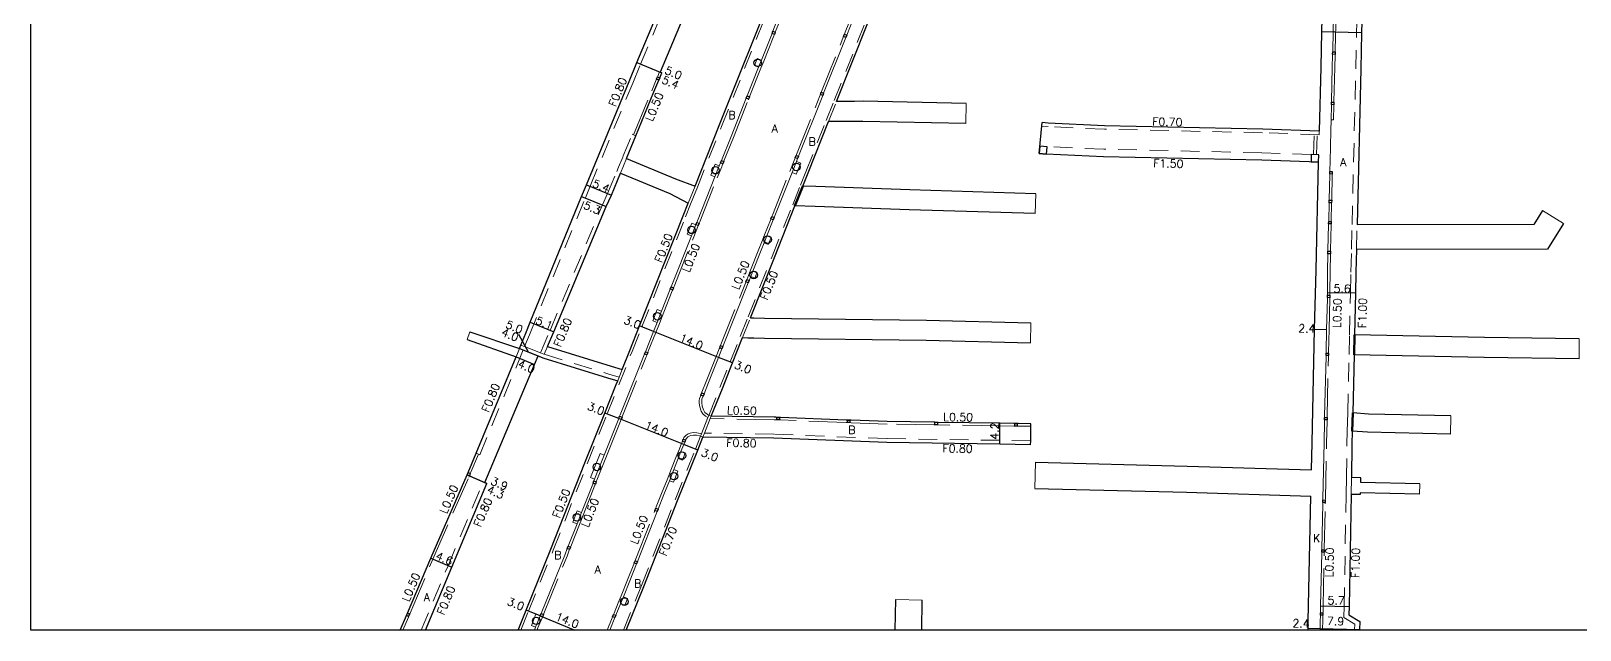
# Model space of a CAD drawing. Header units: metres. Extents: x -11200 to -10400, y -111600 to -111000.
# Drawn here: x -11200 to -10890.3, y -111600 to -111480.3 of the extents above; entities that cross this region are included whole.
import ezdxf

# ---------------------------------------------------------------- set-up
doc = ezdxf.new("R2010")
doc.units = ezdxf.units.M
doc.header["$LTSCALE"] = 2.5
doc.linetypes.add('22320', pattern=[2.5, 1.5, -1])
doc.linetypes.add('22330', pattern=[4, 3, -1])
doc.layers.get('0').update_dxf_attribs({"color": 150, "lineweight": 50})
for name, color, linetype, lineweight in [('2101000', 177, 'Continuous', 30), ('2101001', 1, 'Continuous', 30), ('2102000', 191, 'Continuous', 30), ('2102001', 191, 'Continuous', 9), ('2213000', 6, 'Continuous', 9), ('2232000', 4, '22320', 9), ('2233000', 62, '22330', 9), ('2236000', 3, 'Continuous', 15), ('9201100', 215, 'Continuous', 30), ('9202200', 155, 'Continuous', 60), ('9203500', 155, 'Continuous', 30)]:
    doc.layers.add(name, color=color, linetype=linetype, lineweight=lineweight)
for name, color, linetype in [('2235000', 7, 'Continuous'), ('2238000', 11, 'Continuous'), ('9201500', 222, 'Continuous'), ('9201600', 215, 'Continuous'), ('9202100', 82, 'Continuous'), ('999', 7, 'Continuous')]:
    doc.layers.add(name, color=color, linetype=linetype)
doc.styles.add('Dm_Anotation', font='txt.shx', dxfattribs={"bigfont": 'pscdm.shx'})

# ---------------------------------------------------------------- blocks, each defined once
blk = doc.blocks.new('223800')
at = {"color": 0, "linetype": 'Continuous'}
blk.add_circle((0, 0), 0.75, dxfattribs=at)

msp = doc.modelspace()

# ---------------------------------------------------------------- linework, layer by layer
at = {"layer": '2101000'}
for points in [[(-11040.36, -111396.05), (-11041.6, -111402.54), (-11042.95, -111407.83), (-11045.27, -111414.91), (-11048.63, -111424.51), (-11052.19, -111434.39), (-11054.36, -111440.23), (-11064.21, -111464.49), (-11069.23, -111476.77), (-11070.32, -111479.32), (-11074.21, -111488.48)], [(-11067.22, -111511.31), (-11062.38, -111499.18), (-11051.15, -111470.96), (-11041, -111445.76), (-11035.16, -111430.65), (-11026.57, -111406.62), (-11025.73, -111403.82)], [(-11038.93, -111494.35), (-11032.69, -111478.66), (-11022.42, -111453.15), (-11016.39, -111437.57), (-11007.73, -111413.35), (-11007.59, -111412.95), (-11007.38, -111412.25)], [(-10941.67, -111469.99), (-10941.93, -111480.41), (-10942.1, -111487.46), (-10942.4, -111500.29)], [(-10933.77, -111474.17), (-10933.93, -111480.6), (-10934.1, -111487.83), (-10934.84, -111518.99)], [(-11102.32, -111543.72), (-11102.04, -111543.03), (-11101.08, -111540.68), (-11100.17, -111538.45), (-11089.89, -111513.32), (-11088.94, -111511.01), (-11080.42, -111490.37), (-11078.83, -111486.56), (-11074.94, -111477.22)], [(-11080.94, -111505.77), (-11079.05, -111501.21), (-11075.43, -111492.44), (-11074.45, -111490.1), (-11074.26, -111489.64), (-11073.84, -111488.63), (-11074.21, -111488.48)], [(-11045.67, -111511.28), (-11044.61, -111508.62), (-11040.53, -111498.35)], [(-10942.4, -111500.29), (-10953.7, -111499.9), (-10985.34, -111499.19), (-10996.59, -111498.68), (-10997.84, -111498.56)], [(-10942.55, -111506.5), (-10953.91, -111506.1), (-10985.56, -111505.39), (-10997.02, -111504.87), (-10998.43, -111504.74)], [(-11096.73, -111543.36), (-11095.46, -111540.4), (-11085, -111515.36), (-11083.95, -111513.07), (-11082.13, -111508.67)], [(-10943.97, -111568), (-10943.85, -111562.56), (-10943.33, -111539.88), (-10943.05, -111528.08), (-10942.55, -111506.5)], [(-11081.79, -111547.94), (-11080.26, -111544.12), (-11078.31, -111539.22), (-11069.57, -111517.2), (-11068.56, -111514.68)], [(-11056.15, -111537.6), (-11051.36, -111525.53), (-11047.23, -111515.18)], [(-10934.95, -111523.93), (-10935.06, -111528.48), (-10935.16, -111532.7), (-10935.35, -111540.99)], [(-11063.97, -111557.25), (-11061.76, -111551.73), (-11059.73, -111546.6), (-11057.71, -111541.53)], [(-11126.18, -111600), (-11124.94, -111597.08), (-11124.74, -111596.62), (-11120.08, -111585.64), (-11112.81, -111568.99), (-11112.61, -111568.53), (-11111, -111564.64), (-11103.01, -111545.38)], [(-11121.11, -111600), (-11115.86, -111587.46), (-11108.86, -111570.7), (-11109.23, -111570.54), (-11099.3, -111546.9), (-11098.61, -111545.2)], [(-11098.61, -111545.2), (-11097.68, -111545.58)], [(-11097.68, -111545.58), (-11084.7, -111549.56), (-11082.68, -111550.18)], [(-11096.73, -111543.36), (-11084, -111547.26), (-11081.79, -111547.94)], [(-10935.44, -111544.99), (-10935.71, -111556.59)], [(-11102.57, -111600), (-11100.98, -111596.06), (-11096.03, -111583.85), (-11089.23, -111566.56), (-11085.26, -111556.63), (-11082.99, -111550.94), (-11082.68, -111550.18)], [(-11000.05, -111558.78), (-11002.59, -111558.74), (-11002.78, -111558.73), (-11003.28, -111558.73), (-11003.49, -111558.72), (-11006.24, -111558.68), (-11018.58, -111558.49), (-11018.76, -111558.49), (-11019.26, -111558.48), (-11019.44, -111558.48), (-11028.78, -111558.34), (-11035.97, -111558.06), (-11036.24, -111558.05), (-11036.74, -111558.03), (-11036.98, -111558.03), (-11050.1, -111557.52), (-11050.33, -111557.51), (-11050.83, -111557.49), (-11051.04, -111557.48), (-11051.37, -111557.47), (-11063.97, -111557.25)], [(-11081, -111600), (-11077.46, -111591.27), (-11070.71, -111574.13), (-11066.69, -111564.05), (-11065.63, -111561.42)], [(-11000.11, -111562.98), (-11006.3, -111562.88), (-11028.89, -111562.54), (-11051.49, -111561.67), (-11065.63, -111561.42)], [(-10935.8, -111560.25), (-10935.86, -111562.9), (-10935.97, -111569.51)], [(-10944.64, -111600), (-10944.63, -111599.62), (-10944.59, -111598.22), (-10944.08, -111573.25)], [(-10936.04, -111572.93), (-10936.43, -111595.27), (-10936.46, -111596.98), (-10934.29, -111598.32)], [(-10934.29, -111598.32), (-10934.34, -111599.91), (-10934.34, -111600)]]:
    msp.add_lwpolyline(points, dxfattribs=at)
at = {"layer": '2101001'}
for points in [[(-10998.43, -111504.74), (-10997.84, -111498.56)], [(-11000.11, -111562.98), (-11000.1, -111562.18), (-11000.06, -111559.28), (-11000.05, -111558.78)]]:
    msp.add_lwpolyline(points, dxfattribs=at)
at = {"layer": '2102000'}
for points in [[(-11013.01, -111494.76), (-11033.6, -111494.32), (-11035.33, -111494.33), (-11038.93, -111494.35)], [(-11013.09, -111498.76), (-11033.64, -111498.32), (-11035.33, -111498.33), (-11040.53, -111498.35)], [(-11080.94, -111505.77), (-11071.14, -111509.8), (-11067.22, -111511.31)], [(-11082.13, -111508.67), (-11072.29, -111512.72), (-11068.56, -111514.68)], [(-10999.09, -111512.78), (-11024.24, -111512.04), (-11043.05, -111511.37), (-11045.67, -111511.28)], [(-10999.2, -111516.74), (-11024.4, -111516.01), (-11043.19, -111515.37), (-11047.23, -111515.18)], [(-10897.74, -111516.12), (-10899.47, -111518.92), (-10934.84, -111518.99)], [(-10893.54, -111518.73), (-10896.73, -111523.85), (-10934.95, -111523.93)], [(-11056.15, -111537.6), (-11055.43, -111537.61), (-11053.35, -111537.64), (-11020.93, -111538.09), (-11000.06, -111538.61)], [(-11112.78, -111541.95), (-11103.01, -111545.38)], [(-11112.24, -111540.4), (-11102.32, -111543.72)], [(-11057.71, -111541.53), (-11056.66, -111541.59), (-11055.49, -111541.61), (-11053.35, -111541.64), (-11021.01, -111542.09), (-11000.16, -111542.61)], [(-10890.41, -111541.77), (-10909.35, -111541.54), (-10925.71, -111541.19), (-10935.35, -111540.99)], [(-10890.46, -111545.77), (-10909.42, -111545.54), (-10925.8, -111545.19), (-10935.44, -111544.99)], [(-10916.1, -111557.18), (-10932.56, -111556.83), (-10935.71, -111556.59)], [(-10916.17, -111560.84), (-10932.74, -111560.48), (-10935.8, -111560.25)], [(-10999.17, -111566.48), (-10968.79, -111567.22), (-10943.97, -111568)], [(-10922.3, -111570.75), (-10934.1, -111570.5), (-10934.09, -111569.61), (-10935.97, -111569.51)], [(-10999.3, -111571.73), (-10968.97, -111572.47), (-10944.08, -111573.25)], [(-10922.34, -111572.85), (-10934.21, -111572.6), (-10934.22, -111572.92), (-10936.04, -111572.93)], [(-11027.2, -111600), (-11027.09, -111593.92)], [(-11021.9, -111600), (-11021.8, -111594.01)]]:
    msp.add_lwpolyline(points, dxfattribs=at)
at = {"layer": '2102001'}
for points in [[(-11013.09, -111498.76), (-11013.01, -111494.76)], [(-10999.2, -111516.74), (-10999.09, -111512.78)], [(-10893.54, -111518.73), (-10897.74, -111516.12)], [(-11000.16, -111542.61), (-11000.06, -111538.61)], [(-11112.78, -111541.95), (-11112.24, -111540.4)], [(-10890.46, -111545.77), (-10890.41, -111541.77)], [(-10916.17, -111560.84), (-10916.1, -111557.18)], [(-10999.3, -111571.73), (-10999.17, -111566.48)], [(-10922.34, -111572.85), (-10922.3, -111570.75)], [(-11021.8, -111594.01), (-11027.09, -111593.92)]]:
    msp.add_lwpolyline(points, dxfattribs=at)
at = {"layer": '2213000'}
for points in [[(-10942.24, -111600), (-10942.23, -111599.69), (-10942.19, -111598.18), (-10942.17, -111597.22), (-10942.17, -111597.04), (-10942.16, -111596.54), (-10942.15, -111596.33), (-10942.13, -111595.17), (-10941.91, -111584.64), (-10941.91, -111584.45), (-10941.9, -111583.95), (-10941.89, -111583.78), (-10941.71, -111574.77), (-10941.7, -111574.5), (-10941.69, -111574), (-10941.68, -111573.74), (-10941.45, -111562.61), (-10941.35, -111558.24), (-10941.35, -111557.99), (-10941.33, -111557.49), (-10941.33, -111557.22), (-10941.05, -111545.3), (-10941.05, -111545.15), (-10941.04, -111544.65), (-10941.03, -111544.48), (-10940.93, -111539.94), (-10940.78, -111533.73), (-10940.78, -111533.55), (-10940.77, -111533.05), (-10940.76, -111532.9), (-10940.76, -111532.62), (-10940.75, -111528.13), (-10940.68, -111524.99), (-10940.67, -111524.78), (-10940.66, -111524.28), (-10940.66, -111524.07), (-10940.54, -111518.97), (-10940.53, -111518.81), (-10940.52, -111518.31), (-10940.52, -111518.08), (-10940.44, -111514.76), (-10940.43, -111514.58), (-10940.42, -111514.08), (-10940.42, -111513.97), (-10940.3, -111509), (-10940.3, -111508.84), (-10940.29, -111508.34), (-10940.28, -111508.11), (-10940.24, -111506.37), (-10940.1, -111500.22), (-10940.05, -111497.99), (-10939.98, -111495.07), (-10939.98, -111494.97), (-10939.96, -111494.47), (-10939.96, -111494.37), (-10939.8, -111487.52), (-10939.74, -111485.08), (-10939.74, -111484.92), (-10939.72, -111484.42), (-10939.71, -111484.01), (-10939.46, -111473.79)], [(-11063.97, -111557.25), (-11064.44, -111557.09), (-11064.82, -111556.86), (-11065.24, -111556.49), (-11065.53, -111556.01), (-11065.78, -111555.27), (-11065.87, -111554.62), (-11065.87, -111554.18), (-11065.84, -111553.85), (-11065.6, -111553.25), (-11065.42, -111552.79), (-11064.51, -111550.51), (-11062.52, -111545.5), (-11061.83, -111543.77), (-11061.65, -111543.31), (-11056.6, -111530.61), (-11056.42, -111530.14), (-11056.08, -111529.31), (-11055.68, -111528.29), (-11054, -111524.07), (-11053.42, -111522.59), (-11052.86, -111521.2), (-11051.59, -111518.01), (-11051.4, -111517.55), (-11047.81, -111508.55), (-11046.93, -111506.32), (-11046.71, -111505.77), (-11046.52, -111505.31), (-11041.69, -111493.16), (-11041.5, -111492.7), (-11037.06, -111481.53), (-11036.87, -111481.07), (-11035.41, -111477.39)], [(-11099.34, -111600), (-11099.1, -111599.41), (-11098.19, -111597.18), (-11098.01, -111596.72), (-11093.27, -111585.02), (-11092.76, -111583.73), (-11092.58, -111583.27), (-11090.8, -111578.75), (-11089.92, -111576.52), (-11087.68, -111570.82), (-11087.62, -111570.66), (-11087.43, -111570.19), (-11087.3, -111569.87), (-11085.39, -111565.04), (-11082.47, -111557.75), (-11082.29, -111557.28), (-11082.17, -111556.99), (-11077.51, -111545.33), (-11077.32, -111544.83), (-11077.13, -111544.37), (-11075.53, -111540.33), (-11074.81, -111538.52), (-11073.92, -111536.29), (-11072.16, -111531.85), (-11071.97, -111531.38), (-11067.93, -111521.22), (-11067.05, -111518.98), (-11066.86, -111518.52), (-11066.75, -111518.23), (-11063.24, -111509.44), (-11062.36, -111507.22), (-11062.13, -111506.64), (-11061.94, -111506.18), (-11060.01, -111501.34), (-11056.97, -111493.7), (-11056.79, -111493.23), (-11054.51, -111487.52), (-11053.96, -111486.12), (-11051.82, -111480.76), (-11051.63, -111480.29), (-11050.83, -111478.26)], [(-11084.23, -111600), (-11083.23, -111597.52), (-11083.04, -111597.06), (-11082.1, -111594.74), (-11081.54, -111593.35), (-11080.26, -111590.18), (-11078.92, -111586.79), (-11078.74, -111586.32), (-11074.78, -111576.28), (-11074.6, -111575.82), (-11073.45, -111572.9), (-11072.35, -111570.15), (-11071.46, -111567.92), (-11070.59, -111565.73), (-11070.03, -111564.33), (-11069.47, -111562.94), (-11069.29, -111562.48), (-11069.1, -111562.01), (-11069.01, -111561.77), (-11068.66, -111561.41), (-11068.36, -111561.23), (-11068.07, -111561.12), (-11067.54, -111561.02), (-11066.93, -111561.06), (-11066.34, -111561.17), (-11066.11, -111561.25), (-11065.63, -111561.42)]]:
    msp.add_lwpolyline(points, dxfattribs=at)
at = {"layer": '2232000'}
for points in [[(-11102.03, -111600), (-11100.51, -111596.24), (-11095.57, -111584.04), (-11088.76, -111566.75), (-11084.8, -111556.82), (-11079.8, -111544.31), (-11077.85, -111539.41), (-11069.1, -111517.38), (-11068.1, -111514.87), (-11066.75, -111511.49), (-11061.92, -111499.37), (-11050.68, -111471.14), (-11040.53, -111445.94), (-11034.69, -111430.83), (-11026.09, -111406.78), (-11025.25, -111403.97)], [(-11081.53, -111600), (-11077.93, -111591.09), (-11071.18, -111573.95), (-11067.15, -111563.87), (-11066.11, -111561.25), (-11065.92, -111560.79), (-11064.63, -111557.55), (-11064.44, -111557.09), (-11062.23, -111551.54), (-11060.19, -111546.42), (-11058.18, -111541.35), (-11056.61, -111537.41), (-11051.82, -111525.35), (-11047.69, -111515), (-11046.14, -111511.09), (-11045.08, -111508.43), (-11040.99, -111498.17), (-11039.4, -111494.16), (-11033.15, -111478.48), (-11022.88, -111452.97), (-11016.86, -111437.39), (-11008.21, -111413.19), (-11008.07, -111412.79), (-11007.86, -111412.1)], [(-10935.31, -111598.86), (-10937.47, -111597.53), (-10937.43, -111595.25), (-10937.03, -111572.91), (-10936.97, -111569.49), (-10936.86, -111562.88), (-10936.8, -111560.23), (-10936.71, -111556.57), (-10936.44, -111544.96), (-10936.35, -111540.97), (-10936.16, -111532.68), (-10936.06, -111528.46), (-10935.95, -111523.9), (-10935.84, -111518.96), (-10935.1, -111487.81), (-10934.93, -111480.58), (-10934.77, -111474.14), (-10934.65, -111469.3), (-10934.34, -111456.69), (-10933.91, -111442.33), (-10933.84, -111439.99)], [(-11101.3, -111543.32), (-11100.34, -111540.98), (-11089.15, -111513.62), (-11088.2, -111511.31), (-11079.68, -111490.68), (-11078.09, -111486.86), (-11074.2, -111477.53)], [(-11040.53, -111498.35), (-11038.93, -111494.35)], [(-10942.4, -111500.29), (-10942.42, -111500.99), (-10953.72, -111500.6), (-10985.37, -111499.89), (-10996.64, -111499.38), (-10997.91, -111499.26)], [(-11081.68, -111505.47), (-11081.57, -111505.21), (-11079.79, -111500.9)], [(-11079.05, -111501.21), (-11079.51, -111501.02), (-11079.79, -111500.9)], [(-10943.54, -111504.96), (-10943.41, -111500.96)], [(-10942.94, -111504.98), (-10942.81, -111500.98)], [(-11082.87, -111508.36), (-11082.51, -111507.48), (-11081.68, -111505.47)], [(-11082.13, -111508.67), (-11080.94, -111505.77)], [(-10943.99, -111504.94), (-10953.86, -111504.6), (-10985.5, -111503.89), (-10996.8, -111503.39)], [(-11098.13, -111544.59), (-11096.2, -111540.1), (-11085.73, -111515.04), (-11084.69, -111512.75), (-11082.87, -111508.36)], [(-11068.56, -111514.68), (-11067.22, -111511.31)], [(-11047.23, -111515.18), (-11045.67, -111511.28)], [(-10934.95, -111523.93), (-10934.84, -111518.99)], [(-11057.71, -111541.53), (-11056.15, -111537.6)], [(-11102.04, -111543.03), (-11101.3, -111543.32), (-11098.13, -111544.59), (-11097.43, -111544.87)], [(-10935.44, -111544.99), (-10935.35, -111540.99)], [(-11110.26, -111564.95), (-11102.27, -111545.69), (-11101.58, -111544.02)], [(-11103.01, -111545.38), (-11102.32, -111543.72)], [(-11102.32, -111543.72), (-11101.58, -111544.02), (-11098.61, -111545.2)], [(-11097.43, -111544.87), (-11097.39, -111544.88), (-11084.48, -111548.84), (-11082.4, -111549.48)], [(-11097.39, -111544.88), (-11096.73, -111543.36)], [(-11082.68, -111550.18), (-11082.4, -111549.48), (-11081.79, -111547.94)], [(-11065.63, -111561.42), (-11065.32, -111560.63), (-11064.17, -111557.75), (-11063.97, -111557.25)], [(-10935.8, -111560.25), (-10935.71, -111556.59)], [(-11000.1, -111562.18), (-11006.29, -111562.08), (-11028.87, -111561.74), (-11051.46, -111560.87), (-11065.32, -111560.63)], [(-11110.26, -111564.95), (-11110.54, -111564.84), (-11111, -111564.64)], [(-11000.11, -111562.98), (-11000.1, -111562.18)], [(-11121.98, -111600), (-11116.6, -111587.15), (-11109.59, -111570.38)], [(-11109.23, -111570.54), (-11109.59, -111570.38)], [(-10936.04, -111572.93), (-10935.97, -111569.51)], [(-10935.31, -111598.86), (-10935.34, -111599.88), (-10935.34, -111600)]]:
    msp.add_lwpolyline(points, dxfattribs=at)
at = {"layer": '2233000'}
for points in [[(-11051.17, -111480.48), (-11051.04, -111480.16), (-11050.36, -111478.44), (-11049.47, -111476.22), (-11047.96, -111472.41), (-11046.29, -111468.26), (-11046.18, -111467.99)], [(-11037.34, -111480.88), (-11037.2, -111480.52), (-11035.88, -111477.2), (-11033.61, -111471.58), (-11032.72, -111469.36), (-11032.33, -111468.39), (-11032.27, -111468.25)], [(-10939.23, -111484.43), (-10939.22, -111484.03), (-10938.96, -111473.81), (-10938.96, -111473.52)], [(-11056.32, -111493.42), (-11056.23, -111493.2), (-11054.05, -111487.7), (-11053.49, -111486.31), (-11051.46, -111481.2), (-11051.36, -111480.94)], [(-11041.97, -111492.51), (-11041.91, -111492.37), (-11037.65, -111481.67), (-11037.52, -111481.35)], [(-10939.46, -111494.49), (-10939.46, -111494.38), (-10939.3, -111487.53), (-10939.24, -111485.1), (-10939.24, -111484.93)], [(-11079.51, -111501.02), (-11075.89, -111492.25), (-11074.96, -111490.02), (-11074.92, -111489.91)], [(-11074.72, -111489.45), (-11074.65, -111489.27), (-11074.3, -111488.44)], [(-11074.21, -111488.48), (-11074.3, -111488.44)], [(-11046.99, -111505.12), (-11046.91, -111504.92), (-11042.25, -111493.23), (-11042.15, -111492.97)], [(-11061.48, -111506.36), (-11061.38, -111506.11), (-11059.55, -111501.52), (-11056.55, -111494), (-11056.51, -111493.88)], [(-10940.05, -111497.99), (-10939.55, -111498.02), (-10939.48, -111495.08), (-10939.48, -111494.99)], [(-11051.87, -111517.36), (-11051.75, -111517.06), (-11048.28, -111508.36), (-11047.39, -111506.13), (-11047.27, -111505.82), (-11047.17, -111505.59)], [(-11066.4, -111518.7), (-11066.29, -111518.44), (-11066.28, -111518.41), (-11062.78, -111509.63), (-11061.89, -111507.4), (-11061.8, -111507.16), (-11061.66, -111506.83)], [(-10939.92, -111514.09), (-10939.92, -111513.99), (-10939.8, -111509.01), (-10939.8, -111508.85)], [(-10940.02, -111518.32), (-10940.02, -111518.09), (-10939.94, -111514.77), (-10939.93, -111514.59)], [(-11056.88, -111529.96), (-11056.75, -111529.64), (-11056.55, -111529.12), (-11056.14, -111528.1), (-11054.47, -111523.88), (-11053.88, -111522.41), (-11053.32, -111521.02), (-11052.16, -111518.09), (-11052.05, -111517.82)], [(-11071.51, -111531.57), (-11071.42, -111531.34), (-11067.47, -111521.4), (-11066.66, -111519.37), (-11066.58, -111519.17)], [(-10940.16, -111524.3), (-10940.16, -111524.08), (-10940.04, -111518.98), (-10940.03, -111518.82)], [(-10940.27, -111533.07), (-10940.26, -111532.92), (-10940.26, -111532.62), (-10940.25, -111528.14), (-10940.18, -111525), (-10940.17, -111524.79)], [(-11062.11, -111543.12), (-11062.03, -111542.93), (-11057.16, -111530.66), (-11057.07, -111530.42)], [(-11076.67, -111544.55), (-11076.56, -111544.28), (-11075.06, -111540.51), (-11074.34, -111538.71), (-11073.46, -111536.47), (-11071.77, -111532.23), (-11071.69, -111532.03)], [(-10940.54, -111544.66), (-10940.53, -111544.49), (-10940.43, -111539.95), (-10940.28, -111533.74), (-10940.28, -111533.57)], [(-11081.82, -111557.47), (-11081.71, -111557.19), (-11081.71, -111557.17), (-11077.05, -111545.52), (-11076.94, -111545.23), (-11076.85, -111545.02)], [(-11065.88, -111552.6), (-11065.83, -111552.47), (-11064.97, -111550.32), (-11062.98, -111545.31), (-11062.37, -111543.77), (-11062.29, -111543.59)], [(-10940.83, -111557.5), (-10940.83, -111557.23), (-10940.55, -111545.31), (-10940.55, -111545.16)], [(-11064.63, -111557.55), (-11064.65, -111557.54), (-11065.12, -111557.26), (-11065.63, -111556.81), (-11065.99, -111556.23), (-11066.27, -111555.39), (-11066.37, -111554.66), (-11066.37, -111554.15), (-11066.33, -111553.73), (-11066.13, -111553.23), (-11066.07, -111553.06)], [(-11086.97, -111570.38), (-11086.89, -111570.19), (-11086.84, -111570.05), (-11084.92, -111565.22), (-11082.11, -111558.19), (-11082.01, -111557.93)], [(-11050.84, -111557.99), (-11051.06, -111557.98), (-11051.38, -111557.97), (-11064.17, -111557.75)], [(-11036.76, -111558.53), (-11037, -111558.52), (-11050.12, -111558.02), (-11050.35, -111558.01)], [(-11019.26, -111558.98), (-11019.45, -111558.98), (-11028.79, -111558.84), (-11035.99, -111558.56), (-11036.26, -111558.55)], [(-10941.19, -111574.02), (-10941.18, -111573.75), (-10940.95, -111562.62), (-10940.85, -111558.25), (-10940.85, -111558)], [(-11069.57, -111561.83), (-11069.51, -111561.69), (-11069.43, -111561.5), (-11068.98, -111561.02), (-11068.59, -111560.78), (-11068.21, -111560.63), (-11067.57, -111560.52), (-11066.86, -111560.56), (-11066.21, -111560.69), (-11065.92, -111560.79)], [(-11003.29, -111559.23), (-11003.5, -111559.22), (-11006.25, -111559.18), (-11018.59, -111558.99), (-11018.76, -111558.99)], [(-11000.06, -111559.28), (-11002.6, -111559.24), (-11002.79, -111559.23)], [(-11000.06, -111559.28), (-11000.05, -111558.78)], [(-11112.15, -111568.72), (-11112.05, -111568.47), (-11110.54, -111564.84)], [(-11075.07, -111575.64), (-11074.97, -111575.38), (-11073.92, -111572.72), (-11072.82, -111569.97), (-11071.93, -111567.74), (-11071.05, -111565.54), (-11070.49, -111564.15), (-11069.94, -111562.75), (-11069.82, -111562.45), (-11069.75, -111562.29)], [(-11124.28, -111596.81), (-11124.19, -111596.6), (-11119.63, -111585.83), (-11112.45, -111569.44), (-11112.34, -111569.19)], [(-11092.12, -111583.45), (-11092.06, -111583.3), (-11090.34, -111578.94), (-11089.46, -111576.7), (-11087.23, -111571.03), (-11087.21, -111571), (-11087.15, -111570.84)], [(-11079.2, -111586.14), (-11079.07, -111585.8), (-11075.34, -111576.33), (-11075.25, -111576.1)], [(-10941.4, -111583.96), (-10941.39, -111583.79), (-10941.21, -111574.78), (-10941.2, -111574.52)], [(-11097.54, -111596.91), (-11097.46, -111596.71), (-11092.81, -111585.21), (-11092.36, -111584.06), (-11092.3, -111583.92)], [(-11083.51, -111596.87), (-11083.4, -111596.62), (-11082.56, -111594.55), (-11082, -111593.16), (-11080.72, -111590), (-11079.48, -111586.84), (-11079.39, -111586.61)], [(-10941.66, -111596.55), (-10941.65, -111596.34), (-10941.63, -111595.18), (-10941.41, -111584.65), (-10941.41, -111584.46)], [(-11125.63, -111600), (-11124.54, -111597.41), (-11124.48, -111597.27)], [(-11098.8, -111600), (-11098.63, -111599.59), (-11097.81, -111597.56), (-11097.73, -111597.37)], [(-11084.77, -111600), (-11083.79, -111597.58), (-11083.69, -111597.34)], [(-10941.74, -111600), (-10941.73, -111599.7), (-10941.69, -111598.2), (-10941.67, -111597.23), (-10941.67, -111597.05)]]:
    msp.add_lwpolyline(points, dxfattribs=at)
at = {"layer": '2235000'}
for points in [[(-11051.36, -111480.94), (-11051.82, -111480.76), (-11051.63, -111480.29), (-11051.17, -111480.48)], [(-11037.06, -111481.53), (-11037.52, -111481.35), (-11037.34, -111480.88), (-11036.87, -111481.07)], [(-10939.24, -111484.93), (-10939.74, -111484.92), (-10939.72, -111484.42), (-10939.23, -111484.43)], [(-11074.45, -111490.1), (-11074.92, -111489.91), (-11074.72, -111489.45), (-11074.26, -111489.64)], [(-11056.51, -111493.88), (-11056.97, -111493.7), (-11056.79, -111493.23), (-11056.32, -111493.42)], [(-11041.69, -111493.16), (-11042.15, -111492.97), (-11041.97, -111492.51), (-11041.5, -111492.7)], [(-10939.48, -111494.99), (-10939.98, -111494.97), (-10939.96, -111494.47), (-10939.46, -111494.49)], [(-11046.71, -111505.77), (-11047.17, -111505.59), (-11046.99, -111505.12), (-11046.52, -111505.31)], [(-11061.66, -111506.83), (-11062.13, -111506.64), (-11061.94, -111506.18), (-11061.48, -111506.36)], [(-10939.8, -111508.85), (-10940.3, -111508.84), (-10940.29, -111508.34), (-10939.79, -111508.35)], [(-10939.93, -111514.59), (-10940.43, -111514.58), (-10940.42, -111514.08), (-10939.92, -111514.09)], [(-11051.59, -111518.01), (-11052.05, -111517.82), (-11051.87, -111517.36), (-11051.4, -111517.55)], [(-10940.03, -111518.82), (-10940.53, -111518.81), (-10940.52, -111518.31), (-10940.02, -111518.32)], [(-11066.58, -111519.17), (-11067.05, -111518.98), (-11066.86, -111518.52), (-11066.4, -111518.7)], [(-10940.17, -111524.79), (-10940.67, -111524.78), (-10940.66, -111524.28), (-10940.16, -111524.3)], [(-11056.6, -111530.61), (-11057.07, -111530.42), (-11056.88, -111529.96), (-11056.42, -111530.14)], [(-11071.69, -111532.03), (-11072.16, -111531.85), (-11071.97, -111531.38), (-11071.51, -111531.57)], [(-10940.28, -111533.57), (-10940.78, -111533.55), (-10940.77, -111533.05), (-10940.27, -111533.07)], [(-11061.83, -111543.77), (-11062.29, -111543.59), (-11062.11, -111543.12), (-11061.65, -111543.31)], [(-11076.85, -111545.02), (-11077.32, -111544.83), (-11077.13, -111544.37), (-11076.67, -111544.55)], [(-10940.55, -111545.16), (-10941.05, -111545.15), (-10941.04, -111544.65), (-10940.54, -111544.66)], [(-11065.6, -111553.25), (-11066.07, -111553.06), (-11065.88, -111552.6), (-11065.42, -111552.79)], [(-11082.01, -111557.93), (-11082.47, -111557.75), (-11082.29, -111557.28), (-11081.82, -111557.47)], [(-11050.35, -111558.01), (-11050.84, -111557.99), (-11050.83, -111557.49), (-11050.33, -111557.51)], [(-11036.26, -111558.55), (-11036.76, -111558.53), (-11036.74, -111558.03), (-11036.24, -111558.05)], [(-11018.76, -111558.99), (-11019.26, -111558.98), (-11019.26, -111558.48), (-11018.76, -111558.49)], [(-11002.79, -111559.23), (-11003.29, -111559.23), (-11003.28, -111558.73), (-11002.78, -111558.73)], [(-10940.85, -111558), (-10941.35, -111557.99), (-10941.33, -111557.49), (-10940.83, -111557.5)], [(-11069.29, -111562.48), (-11069.75, -111562.29), (-11069.57, -111561.83), (-11069.1, -111562.01)], [(-11112.34, -111569.19), (-11112.81, -111568.99), (-11112.61, -111568.53), (-11112.15, -111568.72)], [(-11087.15, -111570.84), (-11087.62, -111570.66), (-11087.43, -111570.19), (-11086.97, -111570.38)], [(-10941.2, -111574.52), (-10941.7, -111574.5), (-10941.69, -111574), (-10941.19, -111574.02)], [(-11074.78, -111576.28), (-11075.25, -111576.1), (-11075.07, -111575.64), (-11074.6, -111575.82)], [(-11092.3, -111583.92), (-11092.76, -111583.73), (-11092.58, -111583.27), (-11092.12, -111583.45)], [(-11078.92, -111586.79), (-11079.39, -111586.61), (-11079.2, -111586.14), (-11078.74, -111586.32)], [(-10941.41, -111584.46), (-10941.91, -111584.45), (-10941.9, -111583.95), (-10941.4, -111583.96)], [(-11124.48, -111597.27), (-11124.94, -111597.08), (-11124.74, -111596.62), (-11124.28, -111596.81)], [(-11097.73, -111597.37), (-11098.19, -111597.18), (-11098.01, -111596.72), (-11097.54, -111596.91)], [(-11083.23, -111597.52), (-11083.69, -111597.34), (-11083.51, -111596.87), (-11083.04, -111597.06)], [(-10941.67, -111597.05), (-10942.17, -111597.04), (-10942.16, -111596.54), (-10941.66, -111596.55)]]:
    msp.add_lwpolyline(points, close=True, dxfattribs=at)
at = {"layer": '2235000', "flags": 128}
for points in [[(-10998.43, -111504.74), (-10996.94, -111504.88), (-10996.8, -111503.39), (-10998.29, -111503.25)], [(-10942.49, -111505), (-10943.99, -111504.94), (-10944.04, -111506.44), (-10942.55, -111506.5)]]:
    msp.add_lwpolyline(points, close=True, dxfattribs=at)
at = {"layer": '2236000'}
for points in [[(-11053.96, -111486.12), (-11054.51, -111487.52), (-11055.35, -111487.19), (-11054.79, -111485.79)], [(-11063.19, -111506.88), (-11062.36, -111507.22), (-11063.24, -111509.44), (-11064.08, -111509.11)], [(-11046.93, -111506.32), (-11046.09, -111506.65), (-11046.98, -111508.88), (-11047.81, -111508.55)], [(-11067.88, -111518.65), (-11067.05, -111518.98), (-11067.93, -111521.22), (-11068.77, -111520.88)], [(-11052.02, -111521.53), (-11052.58, -111522.93), (-11053.42, -111522.59), (-11052.86, -111521.2)], [(-11056.08, -111529.31), (-11055.68, -111528.29), (-11054.84, -111528.62), (-11055.25, -111529.64)], [(-11074.76, -111535.96), (-11073.92, -111536.29), (-11074.81, -111538.52), (-11075.64, -111538.19)], [(-11085.39, -111565.04), (-11087.3, -111569.87), (-11088.14, -111569.54), (-11086.22, -111564.7)], [(-11070.59, -111565.73), (-11070.03, -111564.33), (-11069.19, -111564.67), (-11069.75, -111566.06)], [(-11071.46, -111567.92), (-11070.63, -111568.26), (-11071.52, -111570.48), (-11072.35, -111570.15)], [(-11090.76, -111576.19), (-11089.92, -111576.52), (-11090.8, -111578.75), (-11091.64, -111578.42)], [(-11082.1, -111594.74), (-11081.54, -111593.35), (-11080.7, -111593.68), (-11081.27, -111595.07)], [(-11099.03, -111596.84), (-11098.19, -111597.18), (-11099.1, -111599.41), (-11099.93, -111599.07)]]:
    msp.add_lwpolyline(points, close=True, dxfattribs=at)
at = {"layer": '9201100'}
for points in [[(-10933.93, -111480.6), (-10941.93, -111480.41)], [(-11078.83, -111486.56), (-11073.84, -111488.63)], [(-11078.83, -111486.56), (-11074.21, -111488.48)], [(-11088.94, -111511.01), (-11083.95, -111513.07)], [(-11089.89, -111513.32), (-11085, -111515.36)], [(-10935.16, -111532.7), (-10940.76, -111532.62)], [(-11100.17, -111538.45), (-11095.46, -111540.4)], [(-11075.53, -111540.33), (-11078.31, -111539.22)], [(-10943.33, -111539.88), (-10940.93, -111539.94)], [(-11062.52, -111545.5), (-11075.53, -111540.33)], [(-11103.01, -111545.38), (-11099.3, -111546.9)], [(-11102.32, -111543.72), (-11098.61, -111545.2)], [(-11102.32, -111543.72), (-11097.68, -111545.58)], [(-11059.73, -111546.6), (-11062.52, -111545.5)], [(-11082.47, -111557.75), (-11085.26, -111556.63)], [(-11069.47, -111562.94), (-11082.47, -111557.75)], [(-11006.3, -111562.88), (-11006.24, -111558.68)], [(-11066.69, -111564.05), (-11069.47, -111562.94)], [(-11112.81, -111568.99), (-11108.86, -111570.7)], [(-11112.81, -111568.99), (-11109.23, -111570.54)], [(-11120.08, -111585.64), (-11115.86, -111587.46)], [(-10942.13, -111595.17), (-10936.43, -111595.27)], [(-11098.19, -111597.18), (-11100.98, -111596.06)], [(-11098.19, -111597.18), (-11091.23, -111600)], [(-10944.63, -111599.62), (-10942.23, -111599.69)], [(-10942.23, -111599.69), (-10934.34, -111599.91)]]:
    msp.add_lwpolyline(points, dxfattribs=at)
at = {"layer": '9201600'}
msp.add_lwpolyline([(-11100.5, -111544.45), (-11102.48, -111540.9)], dxfattribs=at)
at = {"layer": '9202200'}
for points in [[(-11047.23, -111515.18), (-11045.67, -111511.28)], [(-10935.44, -111544.99), (-10935.35, -111540.99)], [(-10935.8, -111560.25), (-10935.71, -111556.59)]]:
    msp.add_lwpolyline(points, dxfattribs=at)
at = {"layer": '999'}
msp.add_lwpolyline([(-11200, -111000), (-10400, -111000), (-10400, -111600), (-11200, -111600)], close=True, dxfattribs=at)

# ---------------------------------------------------------------- block references
at = {"layer": '2238000'}
for p in [(-11054.68, -111486.63), (-11063.12, -111508.09), (-11046.96, -111507.43), (-11067.93, -111520.02), (-11052.71, -111521.96), (-11055.49, -111529.03), (-11074.76, -111537.29), (-11069.84, -111565.13), (-11086.86, -111567.41), (-11071.43, -111569.25), (-11090.84, -111577.5), (-11081.35, -111594.31), (-11098.97, -111598.16)]:
    msp.add_blockref('223800', p, dxfattribs=at)

# ---------------------------------------------------------------- texts
at = {"layer": '9201500', "style": 'Dm_Anotation'}
for s, rotation, p in [('5.0', 337.3894, (-11073.41, -111488.72)), ('5.4', 337.3894, (-11074.02, -111490.61)), ('5.4', 337.5548, (-11087.89, -111511.34)), ('5.3', 337.3756, (-11089.67, -111515.66)), ('5.6', 359.1527, (-10939.55, -111532.54)), ('4.0', 338.2128, (-11106.09, -111541.11)), ('5.0', 338.2128, (-11105.23, -111539.54)), ('5.1', 337.5296, (-11099.25, -111538.72)), ('3.0', 338.3313, (-11081.63, -111538.64)), ('2.4', 358.6673, (-10946.62, -111540.47)), ('14.0', 338.3322, (-11070.47, -111542.23)), ('4.0', 337.7307, (-11102.8, -111547.42)), ('3.0', 338.3334, (-11059.52, -111547.58)), ('3.0', 338.2252, (-11088.91, -111555.85)), ('14.0', 338.2266, (-11077.42, -111559.66)), ('4.2', 89.1319, (-11006.55, -111561.97)), ('3.0', 338.224, (-11066.15, -111565.13)), ('3.9', 336.6179, (-11108.23, -111570.8)), ('4.3', 336.6179, (-11108.96, -111572.52)), ('4.6', 336.6178, (-11119.22, -111585.76)), ('3.0', 337.9591, (-11104.95, -111594.89)), ('5.7', 358.9497, (-10940.76, -111594.86)), ('14.0', 337.9583, (-11095.3, -111597.92)), ('2.4', 358.3742, (-10947.78, -111599.44)), ('7.9', 358.3743, (-10940.87, -111598.98))]:
    msp.add_text(s, height=1.6, rotation=rotation, dxfattribs=at).set_placement(p)
at = {"layer": '9202100', "style": 'Dm_Anotation'}
for s, p in [('B', (-11060.55, -111497.86)), ('A', (-11051.9, -111500.54)), ('B', (-11044.51, -111503.18)), ('A', (-10938.21, -111507.29)), ('B', (-11036.58, -111560.81)), ('K', (-10943.66, -111582.43)), ('B', (-11095.37, -111585.83)), ('A', (-11087.3, -111588.69)), ('A', (-11121.45, -111594.24)), ('B', (-11079.41, -111591.48))]:
    msp.add_text(s, height=1.6, dxfattribs=at).set_placement(p)
at = {"layer": '9203500', "style": 'Dm_Anotation'}
for s, rotation, p in [('F0.80', 67.39, (-11083.1, -111495.55)), ('L0.50', 67.5549, (-11075.74, -111498.47)), ('F0.70', 358.7128, (-10975.81, -111499.16)), ('F1.50', 358.713, (-10975.61, -111507.47)), ('F0.50', 68.3334, (-11073.86, -111526.73)), ('L0.50', 68.3335, (-11068.39, -111528.67)), ('L0.50', 68.3337, (-11058.47, -111532.12)), ('F0.50', 68.3333, (-11052.78, -111534.19)), ('L0.50', 88.6634, (-10938.08, -111539.67)), ('F1.00', 88.6686, (-10933.03, -111539.68)), ('F0.80', 67.2255, (-11094.11, -111543.61)), ('F0.80', 67.4593, (-11108.49, -111556.67)), ('L0.50', 358.9857, (-11060.85, -111556.88)), ('L0.50', 359.132, (-11017.61, -111558.21)), ('F0.80', 358.9857, (-11060.97, -111563.36)), ('F0.80', 359.132, (-11017.75, -111564.47)), ('L0.50', 66.3764, (-11116.9, -111576.91)), ('F0.80', 66.3764, (-11110.11, -111579.57)), ('F0.50', 68.5058, (-11094.31, -111577.79)), ('L0.50', 68.5056, (-11088.57, -111579.6)), ('L0.50', 68.5056, (-11078.76, -111583.02)), ('F0.70', 68.5058, (-11072.97, -111585.35)), ('L0.50', 88.9886, (-10939.62, -111589.49)), ('F1.00', 88.9886, (-10934.41, -111589.62)), ('L0.50', 67.0131, (-11124.44, -111594.5)), ('F0.80', 67.2781, (-11117.44, -111597.15))]:
    msp.add_text(s, height=1.6, rotation=rotation, dxfattribs=at).set_placement(p)

doc.saveas('drawing.dxf')
